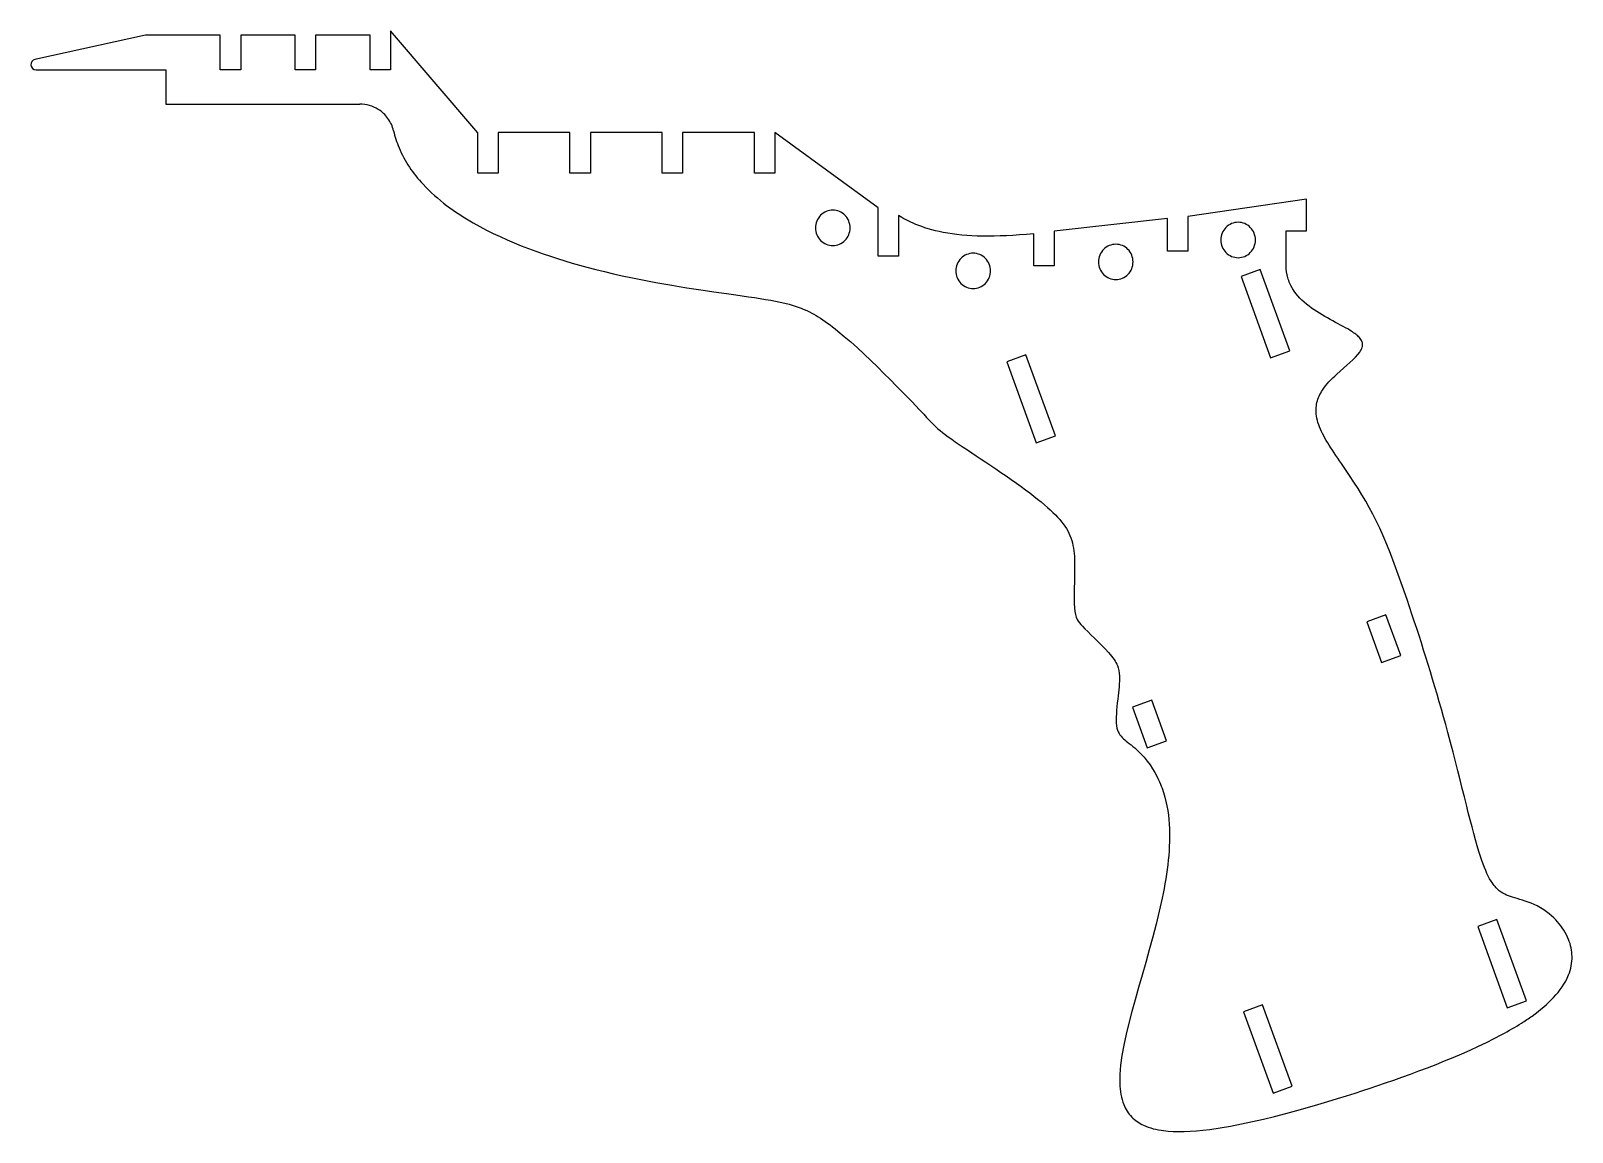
# Model space of a CAD drawing. Header units: inches. Extents: x -4.9 to 4.01, y -6.84 to -0.48.
import ezdxf

# ---------------------------------------------------------------- set-up
doc = ezdxf.new("R2010")
doc.units = ezdxf.units.IN
doc.layers.get('0').update_dxf_attribs({"linetype": 'CONTINUOUS'})

msp = doc.modelspace()

# ---------------------------------------------------------------- linework, layer by layer
for p, q in [((-4.2352, -0.5015), (-4.8736, -0.6422)), ((-3.8022, -0.5015), (-4.2352, -0.5015)), ((-3.8022, -0.7015), (-3.8022, -0.5015)), ((-3.3691, -0.5015), (-3.6841, -0.5015)), ((-3.6841, -0.5015), (-3.6841, -0.7015)), ((-3.3691, -0.7015), (-3.3691, -0.5015)), ((-2.9361, -0.5015), (-3.251, -0.5015)), ((-3.251, -0.5015), (-3.251, -0.7015)), ((-2.9361, -0.7015), (-2.9361, -0.5015)), ((-2.3141, -1.0667), (-2.818, -0.4766)), ((-2.818, -0.4766), (-2.818, -0.7015)), ((-4.8671, -0.7015), (-4.1171, -0.7015)), ((-4.1171, -0.7015), (-4.1171, -0.9)), ((-3.6841, -0.7015), (-3.8022, -0.7015)), ((-3.251, -0.7015), (-3.3691, -0.7015)), ((-2.818, -0.7015), (-2.9361, -0.7015)), ((-4.1171, -0.9), (-2.9952, -0.9)), ((-2.3141, -1.3), (-2.3141, -1.0667)), ((-1.7808, -1.0639), (-2.196, -1.0639)), ((-2.196, -1.0639), (-2.196, -1.3)), ((-1.7808, -1.3), (-1.7808, -1.0639)), ((-1.2474, -1.0639), (-1.6627, -1.0639)), ((-1.6627, -1.0639), (-1.6627, -1.3)), ((-1.2474, -1.3), (-1.2474, -1.0639)), ((-0.7141, -1.0639), (-1.1293, -1.0639)), ((-1.1293, -1.0639), (-1.1293, -1.3)), ((-0.7141, -1.3), (-0.7141, -1.0639)), ((0, -1.5), (-0.596, -1.0639)), ((-0.596, -1.0639), (-0.596, -1.3)), ((-2.196, -1.3), (-2.3141, -1.3)), ((-1.6627, -1.3), (-1.7808, -1.3)), ((-1.1293, -1.3), (-1.2474, -1.3)), ((-0.596, -1.3), (-0.7141, -1.3)), ((0, -1.7792), (0, -1.5)), ((2.4775, -1.45), (1.7913, -1.55)), ((2.4775, -1.634), (2.4775, -1.45)), ((0.1181, -1.5444), (0.1181, -1.7792)), ((1.6732, -1.5621), (1.0181, -1.6359)), ((1.6732, -1.75), (1.6732, -1.5621)), ((1.7913, -1.55), (1.7913, -1.75)), ((0.9, -1.8356), (0.9, -1.65)), ((1.0181, -1.6359), (1.0181, -1.8356)), ((2.3594, -1.8343), (2.3594, -1.634)), ((2.3594, -1.634), (2.4775, -1.634)), ((0.1181, -1.7792), (0, -1.7792)), ((1.7913, -1.75), (1.6732, -1.75)), ((1.0181, -1.8356), (0.9, -1.8356))]:
    msp.add_line(p, q)
for points in [[(2.2693, -2.3666), (2.3803, -2.3262), (2.2093, -1.8563), (2.0983, -1.8967)], [(0.8551, -2.3492), (0.7441, -2.3896), (0.9151, -2.8595), (1.0261, -2.8191)], [(2.8251, -3.8936), (2.9106, -4.1285), (3.0215, -4.0881), (2.936, -3.8532)], [(1.4709, -4.3865), (1.5564, -4.6214), (1.6673, -4.581), (1.5818, -4.3461)], [(3.5773, -5.6151), (3.4663, -5.6555), (3.6374, -6.1254), (3.7483, -6.085)], [(2.2231, -6.108), (2.1121, -6.1484), (2.2832, -6.6182), (2.3941, -6.5778)]]:
    msp.add_lwpolyline(points, close=True)
msp.add_arc((-4.8671, -0.6715), 0.03, 102.43026, 270)
for points, knots in [([(-2.8005, -1.0541), (-2.8065, -1.0288), (-2.8174, -1.0048), (-2.8477, -0.9625), (-2.8668, -0.9445), (-2.9047, -0.9207), (-2.9219, -0.913), (-2.9579, -0.9026), (-2.9765, -0.9), (-2.9952, -0.9)], [0, 0, 0, 0, 0.1984474, 0.1984474, 0.3968948, 0.3968948, 0.5395009, 0.5395009, 0.6821071, 0.6821071, 0.6821071, 0.6821071]), ([(-2.8005, -1.0541), (-2.7927, -1.0875), (-2.7821, -1.1203), (-2.7356, -1.2314), (-2.6877, -1.3015), (-2.5474, -1.4533), (-2.4452, -1.5268), (-2.1412, -1.7011), (-1.9054, -1.7834), (-1.4065, -1.917), (-1.1416, -1.9582), (-0.7077, -2.0202), (-0.5614, -2.0355), (-0.3792, -2.1058), (-0.3171, -2.143), (-0.043, -2.3666), (0.2205, -2.6472), (0.312, -2.7447), (0.3345, -2.7689), (0.4542, -2.864), (0.6097, -2.9579), (0.93, -3.1827), (1.021, -3.2615), (1.0976, -3.364), (1.1139, -3.3984), (1.1333, -3.476), (1.1361, -3.5185), (1.137, -3.6493), (1.1301, -3.7491), (1.1382, -3.8431), (1.1433, -3.8627), (1.1587, -3.8928), (1.1682, -3.905), (1.2147, -3.955), (1.2837, -4.0169), (1.3592, -4.1018), (1.3745, -4.1244), (1.3907, -4.1645), (1.3944, -4.1836), (1.3968, -4.2451), (1.3913, -4.2906), (1.3789, -4.4), (1.3732, -4.4543), (1.3815, -4.5134), (1.3863, -4.5278), (1.4, -4.5511), (1.4082, -4.5603), (1.4379, -4.5872), (1.4641, -4.6043), (1.5571, -4.6903), (1.5962, -4.7529), (1.6292, -4.8236), (1.6359, -4.8398), (1.6418, -4.8562)], [0.400874, 0.400874, 0.400874, 0.400874, 0.667721, 0.667721, 1.318685, 1.318685, 2.244722, 2.244722, 3.995699, 3.995699, 6.18407, 6.18407, 8.90346, 8.90346, 10.438028, 10.438028, 13.808431, 13.808431, 17.507555, 17.507555, 25.477371, 25.477371, 33.374038, 33.374038, 37.658037, 37.658037, 41.978191, 41.978191, 49.410852, 49.410852, 52.919736, 52.919736, 55.741601, 55.741601, 62.686476, 62.686476, 66.725674, 66.725674, 69.955563, 69.955563, 74.989344, 74.989344, 80.848132, 80.848132, 83.585021, 83.585021, 86.071301, 86.071301, 90.971222, 90.971222, 100.435709, 100.435709, 103.195131, 103.195131, 103.195131, 103.195131]), ([(-0.2614, -1.7184), (-0.2737, -1.7184), (-0.2882, -1.7154), (-0.311, -1.7058), (-0.3234, -1.6973), (-0.3408, -1.6795), (-0.349, -1.6669), (-0.3585, -1.6436), (-0.3614, -1.6287), (-0.3614, -1.6033), (-0.3585, -1.5884), (-0.349, -1.565), (-0.3408, -1.5524), (-0.3233, -1.5345), (-0.311, -1.526), (-0.2882, -1.5163), (-0.2737, -1.5133), (-0.2491, -1.5133), (-0.2347, -1.5162), (-0.212, -1.5258), (-0.1997, -1.5342), (-0.1822, -1.552), (-0.1739, -1.5647), (-0.1643, -1.5882), (-0.1614, -1.6032), (-0.1614, -1.6287), (-0.1643, -1.6438), (-0.1739, -1.6672), (-0.1821, -1.6798), (-0.1997, -1.6976), (-0.212, -1.7059), (-0.2347, -1.7155), (-0.2491, -1.7184), (-0.2614, -1.7184)], [0, 0, 0, 0, 0.093909, 0.093909, 0.188897, 0.188897, 0.284142, 0.284142, 0.380676, 0.380676, 0.477276, 0.477276, 0.572777, 0.572777, 0.668011, 0.668011, 0.761863, 0.761863, 0.855088, 0.855088, 0.94967, 0.94967, 1.0458, 1.0458, 1.14305, 1.14305, 1.240156, 1.240156, 1.335956, 1.335956, 1.430372, 1.430372, 1.523726, 1.523726, 1.523726, 1.523726]), ([(0.9, -1.65), (0.6758, -1.671), (0.5122, -1.6688), (0.2512, -1.6178), (0.1682, -1.576), (0.1181, -1.5444)], [0, 0, 0, 0, 1.715844, 1.715844, 3.315702, 3.315702, 3.315702, 3.315702]), ([(2.0816, -1.7883), (2.0693, -1.7883), (2.0549, -1.7854), (2.0322, -1.7759), (2.0199, -1.7675), (2.0024, -1.7498), (1.9941, -1.7372), (1.9845, -1.7138), (1.9816, -1.6988), (1.9816, -1.6734), (1.9845, -1.6584), (1.9941, -1.635), (2.0024, -1.6223), (2.0199, -1.6045), (2.0322, -1.5961), (2.0549, -1.5866), (2.0693, -1.5837), (2.0938, -1.5837), (2.1082, -1.5866), (2.1309, -1.5961), (2.1433, -1.6045), (2.1608, -1.6223), (2.1691, -1.635), (2.1787, -1.6584), (2.1816, -1.6734), (2.1816, -1.6988), (2.1787, -1.7138), (2.1691, -1.7372), (2.1608, -1.7498), (2.1433, -1.7675), (2.131, -1.7759), (2.1083, -1.7854), (2.0938, -1.7883), (2.0816, -1.7883)], [0, 0, 0, 0, 0.093406, 0.093406, 0.187795, 0.187795, 0.283459, 0.283459, 0.380321, 0.380321, 0.477308, 0.477308, 0.573263, 0.573263, 0.667798, 0.667798, 0.76109, 0.76109, 0.854383, 0.854383, 0.948918, 0.948918, 1.044873, 1.044873, 1.14186, 1.14186, 1.238722, 1.238722, 1.334385, 1.334385, 1.428775, 1.428775, 1.522181, 1.522181, 1.522181, 1.522181]), ([(0.55, -1.9664), (0.5377, -1.9664), (0.5233, -1.9635), (0.5005, -1.954), (0.4882, -1.9457), (0.4707, -1.928), (0.4625, -1.9154), (0.4529, -1.8921), (0.45, -1.8773), (0.45, -1.852), (0.4529, -1.837), (0.4625, -1.8137), (0.4708, -1.8012), (0.4883, -1.7834), (0.5006, -1.7751), (0.5233, -1.7655), (0.5377, -1.7626), (0.5623, -1.7626), (0.5767, -1.7655), (0.5994, -1.7751), (0.6117, -1.7834), (0.6292, -1.8012), (0.6375, -1.8137), (0.6471, -1.837), (0.65, -1.852), (0.65, -1.8773), (0.6471, -1.8921), (0.6375, -1.9154), (0.6293, -1.928), (0.6118, -1.9457), (0.5995, -1.954), (0.5767, -1.9635), (0.5623, -1.9664), (0.55, -1.9664)], [0, 0, 0, 0, 0.093516, 0.093516, 0.187847, 0.187847, 0.283229, 0.283229, 0.379585, 0.379585, 0.476034, 0.476034, 0.57163, 0.57163, 0.666069, 0.666069, 0.759501, 0.759501, 0.852932, 0.852932, 0.947372, 0.947372, 1.042968, 1.042968, 1.139417, 1.139417, 1.235773, 1.235773, 1.331154, 1.331154, 1.425486, 1.425486, 1.519002, 1.519002, 1.519002, 1.519002]), ([(1.3744, -1.9148), (1.3621, -1.9148), (1.3477, -1.9119), (1.325, -1.9023), (1.3127, -1.894), (1.2951, -1.8763), (1.2869, -1.8638), (1.2773, -1.8404), (1.2744, -1.8255), (1.2744, -1.8002), (1.2773, -1.7853), (1.2869, -1.7619), (1.2952, -1.7493), (1.3127, -1.7316), (1.325, -1.7232), (1.3477, -1.7137), (1.3621, -1.7107), (1.3867, -1.7107), (1.4011, -1.7137), (1.4238, -1.7232), (1.4361, -1.7316), (1.4536, -1.7493), (1.4619, -1.7619), (1.4715, -1.7853), (1.4744, -1.8002), (1.4744, -1.8255), (1.4715, -1.8404), (1.4619, -1.8638), (1.4537, -1.8763), (1.4361, -1.894), (1.4238, -1.9023), (1.4011, -1.9119), (1.3867, -1.9148), (1.3744, -1.9148)], [0, 0, 0, 0, 0.093487, 0.093487, 0.187834, 0.187834, 0.283289, 0.283289, 0.379777, 0.379777, 0.476365, 0.476365, 0.572054, 0.572054, 0.666518, 0.666518, 0.759914, 0.759914, 0.85331, 0.85331, 0.947774, 0.947774, 1.043463, 1.043463, 1.140051, 1.140051, 1.236539, 1.236539, 1.331994, 1.331994, 1.426341, 1.426341, 1.519828, 1.519828, 1.519828, 1.519828]), ([(3.7803, -6.1729), (3.8285, -6.1384), (3.8706, -6.1027), (3.9409, -6.0274), (3.9723, -5.9839), (4.0052, -5.9013), (4.0125, -5.8657), (4.0114, -5.795), (4.0042, -5.7619), (3.9765, -5.693), (3.954, -5.6583), (3.9021, -5.5995), (3.864, -5.5644), (3.7623, -5.5113), (3.7186, -5.501), (3.6472, -5.4805), (3.618, -5.4703), (3.5744, -5.4353), (3.5586, -5.4173), (3.522, -5.3579), (3.5028, -5.3119), (3.4324, -5.0963), (3.3778, -4.8457), (3.2285, -4.2922), (3.16, -4.0698), (2.9304, -3.3829), (2.8658, -3.2569), (2.6609, -2.9515), (2.6046, -2.8755), (2.5522, -2.7711), (2.5396, -2.7375), (2.5303, -2.6774), (2.531, -2.6513), (2.5437, -2.5998), (2.555, -2.5764), (2.591, -2.5213), (2.6203, -2.4907), (2.7035, -2.4135), (2.7583, -2.3719), (2.791, -2.3249), (2.7959, -2.3157), (2.8005, -2.2996), (2.8012, -2.2927), (2.7996, -2.2792), (2.7976, -2.2731), (2.7903, -2.2591), (2.7843, -2.2518), (2.7652, -2.2327), (2.7479, -2.2205), (2.6632, -2.1688), (2.5683, -2.1273), (2.4524, -2.0392), (2.419, -2.006), (2.3838, -1.9475), (2.3748, -1.9268), (2.3623, -1.8817), (2.3594, -1.8582), (2.3594, -1.8343)], [361.059878, 361.059878, 361.059878, 361.059878, 375.470838, 375.470838, 390.245444, 390.245444, 400.677496, 400.677496, 410.319289, 410.319289, 421.776965, 421.776965, 432.658042, 432.658042, 442.483819, 442.483819, 451.064677, 451.064677, 456.500158, 456.500158, 464.052427, 464.052427, 483.455867, 483.455867, 498.399649, 498.399649, 529.959971, 529.959971, 544.484123, 544.484123, 551.55443, 551.55443, 557.15305, 557.15305, 562.606179, 562.606179, 570.898617, 570.898617, 584.800321, 584.800321, 588.179357, 588.179357, 590.640968, 590.640968, 592.938775, 592.938775, 596.14182, 596.14182, 602.396125, 602.396125, 621.722818, 621.722818, 631.47972, 631.47972, 636.373792, 636.373792, 641.504875, 641.504875, 641.504875, 641.504875]), ([(1.6418, -4.8562), (1.666, -4.9227), (1.6786, -4.9925), (1.6918, -5.1964), (1.6735, -5.3419), (1.5599, -5.8887), (1.3896, -6.3027), (1.3987, -6.6061), (1.4054, -6.6477), (1.4308, -6.7115), (1.4459, -6.7359), (1.4859, -6.7769), (1.509, -6.7924), (1.5707, -6.8211), (1.6112, -6.8305), (1.7213, -6.8445), (1.809, -6.8423), (2.2273, -6.7876), (2.6387, -6.6583), (3.0757, -6.5127), (3.376, -6.4034), (3.646, -6.2583), (3.6839, -6.2364), (3.7193, -6.2139)], [103.195131, 103.195131, 103.195131, 103.195131, 114.38029, 114.38029, 135.223067, 135.223067, 190.267017, 190.267017, 199.818022, 199.818022, 206.888402, 206.888402, 213.694114, 213.694114, 223.36638, 223.36638, 240.670431, 240.670431, 289.971135, 289.971135, 345.588221, 345.588221, 355.260126, 355.260126, 355.260126, 355.260126])]:
    msp.add_open_spline(points, degree=3, knots=knots)
msp.add_open_spline([(3.7193, -6.2139), (3.7406, -6.2004), (3.7609, -6.1867), (3.7803, -6.1729)], degree=3)

doc.saveas('drawing.dxf')
